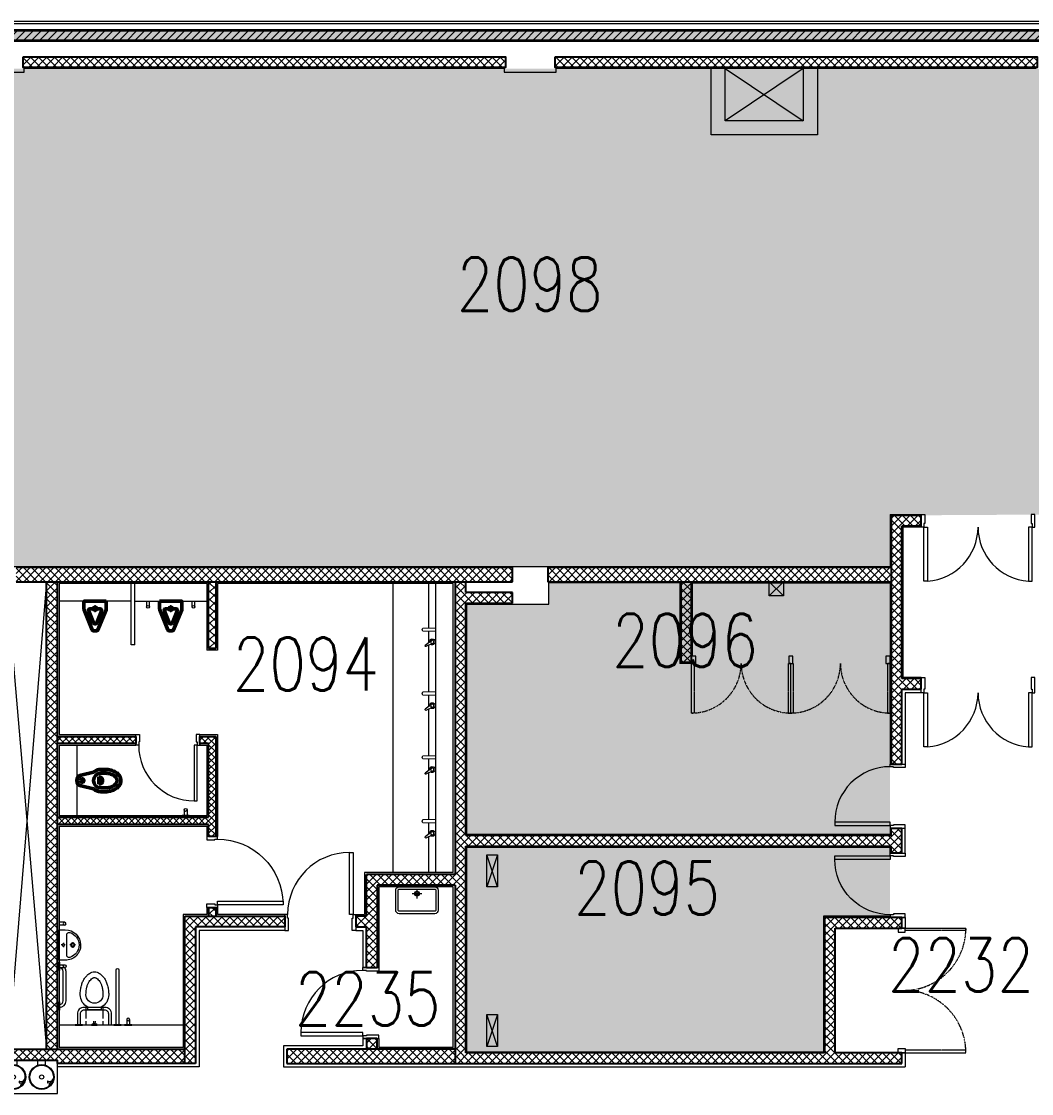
# Model space of a CAD drawing. Header units: inches. Extents: x 342932 to 557958, y 80625 to 242727.
# Drawn here: x 520707 to 534952, y 225012 to 240127 of the extents above; entities that cross this region are included whole.
import ezdxf
from ezdxf.enums import TextEntityAlignment as Align

# ---------------------------------------------------------------- set-up
doc = ezdxf.new("R2010")
doc.units = ezdxf.units.IN
doc.header["$MEASUREMENT"] = 0
doc.linetypes.add('First Floor$0$HIDDEN', pattern=[0.375, 0.25, -0.125])
for name, color, linetype, lineweight in [('0-Services', 8, 'Continuous', 20), ('First Floor$0$A-G250-G-Walls-Precast-Concrete', 251, 'Continuous', 35), ('First Floor$0$A-G250-M-Walls-Blockwork', 7, 'Continuous', 25), ('First Floor$0$A-G252-H-Internal-Walls', 251, 'Continuous', 9), ('First Floor$0$A-G262-H-Precast-Panel', 251, 'Continuous', 5), ('First Floor$0$A-G312-M-Wall-Cladding-Panel', 7, 'Continuous', 9), ('First Floor$0$A-G312-M-Wall-Finish-Plaster', 7, 'Continuous', 15), ('First Floor$0$A-G322-M-Door', 251, 'Continuous', 15), ('First Floor$0$A-G4-M-Furniture-Built-In', 251, 'Continuous', 9), ('First Floor$0$A-G44-G-Fittings-Sanitary', 251, 'Continuous', 15), ('First Floor$0$A-G52-M-Cutout', 251, 'Continuous', 9), ('First Floor$0$A-Z036-G-Void-Symbology', 251, 'Continuous', 9), ('First Floor$0$Z-Z001-S-Room-Name-Identification-250', 7, 'Continuous', 15)]:
    doc.layers.add(name, color=color, linetype=linetype, lineweight=lineweight)
doc.styles.add('First Floor$0$Tag-RomanS', font='romans.shx', dxfattribs={"width": 0.8})
pattern_1 = [(45, (361382.11, 239676.52), (-56.1266, 56.1266), []), (135, (361382.11, 239676.52), (-56.1266, -56.1266), [])]
pattern_2 = [(50, (361382.11, 239676.52), (182.18467, -15.93909), [19.05, -209.55]), (355, (361382.11, 239676.52), (-35.24283, 191.05664), [15.24, -167.64]), (100.451, (361397.3, 239675.2), (146.9425, 175.11669), [16.19, -178.09]), (46.1842, (361382.11, 239727.32), (271.07904, -42.04233), [28.575, -314.325]), (96.6356, (361404.7, 239723.82), (237.40423, 247.42556), [24.285, -267.135]), (351.184, (361382.1, 239727.32), (237.4046, 247.4251), [22.86, -251.46]), (21, (361407.51, 239714.62), (151.61488, -102.26552), [19.05, -209.55]), (326, (361407.51, 239714.62), (61.80203, 184.18797), [15.24, -167.64]), (71.4514, (361420.15, 239706.1), (213.41649, 81.92286), [16.19, -178.09]), (37.5, (361382.114, 239676.52), (3.088603, 84.55504), [0, -165.608, 0, -170.18, 0, -168.275]), (7.5, (361382.11, 239676.52), (66.819663, 100.180575), [0, -97.028, 0, -161.798, 0, -64.135]), (327.5, (361325.47, 239676.52), (135.590595, -5.728744), [0, -63.5, 0, -198.12, 0, -262.89]), (317.5, (361300.07, 239676.52), (148.12918, 25.42649), [0, -82.55, 0, -131.572, 0, -186.69])]
pattern_3 = [(45, (361382.11, 239676.52), (-56.1266, 56.1266), [])]
pattern_4 = [(135, (361382.11, 239676.52), (-56.1266, -56.1266), []), (225, (361382.11, 239676.52), (56.1266, -56.1266), [])]

# ---------------------------------------------------------------- blocks, each defined once
blk = doc.blocks.new('First Floor$0$Grab Bar-Top')
for p, q in [((-20, 79), (-20, 5)), ((20, 79), (20, 5))]:
    blk.add_line(p, q)
blk.add_lwpolyline([(-50, 5), (50, 5), (50, 0), (-50, 0)], close=True)
blk.add_circle((0, 79, 0), 20.1)
blk = doc.blocks.new('First Floor$0$Hand Rail-Top')
blk.add_lwpolyline([(20, 5), (20, 780, 1), (-20, 780), (-20, 5)], format="xyb")
blk.add_lwpolyline([(50, 0), (-50, 0), (-50, 5), (50, 5)], close=True)
blk = doc.blocks.new('First Floor$0$WC1-Top')
for p, q in [((-120, 268), (-120, 94)), ((120, 268), (120, 94)), ((-120, 54), (-120, 0)), ((-11, 54), (-7, 13)), ((7, 13), (11, 54)), ((120, 54), (120, 0))]:
    blk.add_line(p, q)
at = {"elevation": 0}
for points in [[(-94, 251), (-94, 215), (94, 215), (94, 251, 0.136498), (172, 325, 0.136498), (201, 429, 0.031676), (197, 494, 0.031676), (184, 557, 0.038178), (167, 608, 0.038178), (142, 656, 0.053416), (110, 696, 0.053415), (71, 729, 0.073292), (37, 745, 0.0875), (0, 750, 0.07329), (-37, 745, 0.073292), (-71, 729, 0.053415), (-110, 696, 0.026689), (-127, 677, 0.026689), (-142, 656, 0.038178), (-167, 608, 0.038178), (-184, 557, 0.031676), (-197, 494, 0.031676), (-201, 429, 0.136498), (-172, 325, 0.136498), (-94, 251, 0.999995)], [(0, 308, 0.414214), (120, 429, 0.063415), (107, 537, 0.038178), (93, 576, 0.038178), (74, 613, 0.053415), (53, 640, 0.053415), (27, 662, 0.073291), (14, 668, 0.07329), (0, 670, 0.073292), (-14, 668, 0.07329), (-27, 662, 0.053417), (-53, 640, 0.053413), (-74, 613, 0.03818), (-93, 576, 0.038176), (-107, 537, 0.031678), (-117, 483, 0.031674), (-120, 429, 0.414216), (0, 308, -0.000002)]]:
    blk.add_lwpolyline(points, format="xyb", dxfattribs=at)
for points in [[(-241, 5), (-241, 156, -0.198912), (-214, 223, -0.198912), (-147, 250), (147, 250, -0.198912), (214, 223, -0.198912), (241, 156), (241, 5)], [(-201, 5), (-201, 156, -0.198912), (-185, 194, -0.198912), (-147, 210), (147, 210, -0.198912), (185, 194, -0.198912), (201, 156), (201, 5)]]:
    blk.add_lwpolyline(points, format="xyb")
for points in [[(-171, 5), (-271, 5), (-271, 0), (-171, 0)], [(-33, 13), (33, 13), (40, 0), (-40, 0)], [(171, 5), (271, 5), (271, 0), (171, 0)]]:
    blk.add_lwpolyline(points, close=True)
blk = doc.blocks.new('First Floor$0$Faucet-Top')
blk.add_lwpolyline([(-181, 23), (0, 27), (0, -27), (-181, -23, -0.29963), (-181, 23)], format="xyb")
blk = doc.blocks.new('First Floor$0$Janitor Sink1-Top')
for points in [[(-250, 379), (250, 379, -0.414214), (300, 329), (300, 50, -0.414214), (250, 0), (-250, 0, -0.414214), (-300, 50), (-300, 329, -0.414214)], [(-250, 344), (250, 344, -0.414214), (266, 329), (266, 50, -0.414214), (250, 34), (-250, 34, -0.414214), (-266, 50), (-266, 329, -0.414214)]]:
    blk.add_lwpolyline(points, format="xyb", close=True)
for points in [[(0, 28), (0, 164)], [(70, 96), (-70, 96)]]:
    blk.add_lwpolyline(points)
at = {"ltscale": 0.02}
for radius in [34.6, 25.4]:
    blk.add_circle((0, 96), radius, dxfattribs=at)
blk = doc.blocks.new('First Floor$0$WB-Top')
for p, q in [((-10, 193), (-40, 193)), ((0, 233), (0, 203)), ((0, 184), (0, 153)), ((40, 193), (10, 193)), ((-6, 61), (-29, 61)), ((0, 89), (0, 66)), ((0, 54), (0, 32)), ((28, 61), (6, 61))]:
    blk.add_line(p, q)
at = {"ltscale": 0.02}
for points in [[(-214, 0), (214, 0), (214, 89, 0.411647), (0, 305, 0.42194), (-214, 89), (-214, 0)], [(-142, 108), (142, 108, 0.239095), (170, 122, 0.159338), (177, 143, 0.07683), (176, 154, 0.326978), (0, 283, 0.326978), (-176, 154, 0.07683), (-177, 143, 0.159338), (-170, 122, 0.239095), (-142, 108)]]:
    blk.add_lwpolyline(points, format="xyb", dxfattribs=at)
for centre, radius in [((0, 193), 28.7), ((0, 193), 20), ((0, 61), 17.2)]:
    blk.add_circle(centre, radius)
blk = doc.blocks.new('First Floor$0$Towel Rail-Grab Bar-Top')
for p, q in [((-581, 6), (-581, 80, 0)), ((-541, 6), (-541, 80, 0)), ((-72, 100, 0), (-488, 100, 0)), ((-72, 60, 0), (-488, 60, 0))]:
    blk.add_line(p, q)
for points in [[(-619, 6), (-501, 6), (-501, 0), (-619, 0)], [(-59, 6), (59, 6), (59, 0), (-59, 0)]]:
    blk.add_lwpolyline(points, close=True)
blk.add_circle((-561, 80, 0), 20.1)
for centre, radius, start, end in [((-482, 1), 99.5, 93.3823, 126.5175), ((-481, 1), 59.6, 95.932, 174.5979), ((-78, 1), 99.5, 3.1797, 86.6177), ((-79, 1), 59.6, 5.4021, 84.068)]:
    blk.add_arc(centre, radius, start, end)
blk = doc.blocks.new('First Floor$0$d100-225')
at = {"layer": 'First Floor$0$A-G322-M-Door', "elevation": 0}
for points in [[(-88, 1099), (-38, 1099), (-38, 225), (-88, 225)], [(-950, 175), (-962, 175), (-962, 225), (-1000, 225), (-1000, 0), (-950, 0)], [(-50, 175), (-38, 175), (-38, 225), (0, 225), (0, 0), (-50, 0)]]:
    blk.add_lwpolyline(points, close=True, dxfattribs=at)
at = {"layer": 'First Floor$0$A-G322-M-Door'}
blk.add_arc((-88, 225), 874, 90, 180, dxfattribs=at)
blk = doc.blocks.new('First Floor$0$d1000-225')
at = {"layer": 'First Floor$0$A-G322-M-Door', "elevation": 0}
for points in [[(88, 1099), (38, 1099), (38, 225), (88, 225)], [(50, 175), (38, 175), (38, 225), (0, 225), (0, 0), (50, 0)], [(950, 175), (962, 175), (962, 225), (1000, 225), (1000, 0), (950, 0)]]:
    blk.add_lwpolyline(points, close=True, dxfattribs=at)
at = {"layer": 'First Floor$0$A-G322-M-Door'}
blk.add_arc((88, 225, 0), 874, 0, 90, dxfattribs=at)
blk = doc.blocks.new('First Floor$0$Plant Room Door 1600-215')
at = {"layer": 'First Floor$0$A-G322-M-Door'}
for points in [[(-1562, 977), (-1612, 977), (-1612, 215), (-1562, 215), (-1562, 977)], [(-138, 977), (-88, 977), (-88, 215), (-138, 215), (-138, 977)], [(-100, 165), (-88, 165), (-88, 215), (-50, 215), (-50, 0), (-100, 0)]]:
    blk.add_lwpolyline(points, close=True, dxfattribs=at)
at = {"layer": 'First Floor$0$A-G322-M-Door', "elevation": 0}
blk.add_lwpolyline([(-1600, 165), (-1612, 165), (-1612, 215), (-1650, 215), (-1650, 0), (-1600, 0)], close=True, dxfattribs=at)
at = {"layer": 'First Floor$0$A-G322-M-Door'}
for centre, start, end in [((-1615, 214), 0.0901, 86.0243), ((-85, 214), 93.9757, 179.9099)]:
    blk.add_arc(centre, 765, start, end, dxfattribs=at)
blk = doc.blocks.new('First Floor$0$Plant Room Door 1600-180')
at = {"layer": 'First Floor$0$A-G322-M-Door'}
for points in [[(-1562, 180), (-1562, 942), (-1612, 942), (-1612, 180)], [(-138, 180), (-138, 942), (-88, 942), (-88, 180)], [(-1600, 130), (-1612, 130), (-1612, 180), (-1650, 180), (-1650, 0), (-1600, 0)], [(-100, 130), (-88, 130), (-88, 180), (-50, 180), (-50, 0), (-100, 0)]]:
    blk.add_lwpolyline(points, close=True, dxfattribs=at)
for centre, start, end in [((-1615, 179), 0.0901, 86.0243), ((-85, 179), 93.9757, 179.9099)]:
    blk.add_arc(centre, 765, start, end, dxfattribs=at)
blk = doc.blocks.new('First Floor$0$D1B')
at = {"layer": 'First Floor$0$A-G322-M-Door', "elevation": 0}
for points in [[(-165, 856), (-165, 868), (-215, 868), (-215, 906), (0, 906), (0, 856)], [(-995, 88), (-995, 38), (-215, 38), (-215, 88)], [(-165, 50), (-165, 38), (-215, 38), (-215, 0), (0, 0), (0, 50)]]:
    blk.add_lwpolyline(points, close=True, dxfattribs=at)
at = {"layer": 'First Floor$0$A-G322-M-Door'}
blk.add_arc((-215, 88, 0), 780, 89.9997, 180, dxfattribs=at)
blk = doc.blocks.new('First Floor$0$Wall Mounted WC-Top')
at = {"lineweight": 50}
for p, q in [((-52, 313), (52, 313)), ((-117, 235), (-76, 61)), ((117, 235), (76, 61))]:
    blk.add_line(p, q, dxfattribs=at)
blk.add_lwpolyline([(117, 235, 0.184483), (157, 340), (157, 402, 0.063415), (147, 482, 0.076468), (118, 548, 0.107136), (66, 602, 0.147373), (0, 622, 0.147373), (-66, 602, 0.107136), (-118, 548, 0.076468), (-147, 482, 0.063415), (-157, 402), (-157, 340, 0.184483), (-117, 235)], format="xyb", dxfattribs=at)
blk.add_lwpolyline([(104, 340), (104, 402, 0.063415), (96, 469, 0.076468), (74, 520, 0.107136), (37, 558, 0.147373), (0, 569, 0.147373), (-37, 558, 0.107136), (-74, 520, 0.076468), (-96, 469, 0.063415), (-104, 402), (-104, 340, 1)], format="xyb", close=True, dxfattribs=at)
blk.add_circle((0, 78), 26.1, dxfattribs=at)
for centre, radius, start, end in [((0, 313), 52.2, 360, 180), ((0, 78), 78.4, 193.0653, 346.9347)]:
    blk.add_arc(centre, radius, start, end, dxfattribs=at)
blk = doc.blocks.new('First Floor$0$wc07')
at = {"layer": 'First Floor$0$A-G322-M-Door', "elevation": 0}
for points in [[(157200, -7600), (157200, -7588), (157250, -7588), (157250, -7550), (157100, -7550), (157100, -7600)], [(157250, -7588), (157250, -7628), (158034, -7628), (158034, -7588)], [(157200, -8400), (157200, -8412), (157250, -8412), (157250, -8450), (157100, -8450), (157100, -8400)]]:
    blk.add_lwpolyline(points, close=True, dxfattribs=at)
at = {"layer": 'First Floor$0$A-G322-M-Door'}
blk.add_arc((157250, -7628, 0), 784, 270, 0, dxfattribs=at)
blk = doc.blocks.new('First Floor$0$soap dispenser')
at = {"layer": 'First Floor$0$A-G44-G-Fittings-Sanitary'}
for p, q in [((-28, -14), (-132, 66)), ((0, 31), (-119, 88))]:
    blk.add_line(p, q, dxfattribs=at)
blk.add_circle((0, 0), 31.3, dxfattribs=at)
for centre, radius, start, end in [((-116, 71), 17.1, 99.4484, 197.6935), ((0, 0), 54.6, 173.7499, 123.392)]:
    blk.add_arc(centre, radius, start, end, dxfattribs=at)
blk = doc.blocks.new('First Floor$0$d1000-150')
at = {"layer": 'First Floor$0$A-G322-M-Door'}
for points in [[(-950, -112), (-962, -112), (-962, -150), (-1000, -150), (-1000, 0), (-950, 0), (-950, -112)], [(-50, -112), (-38, -112), (-38, -150), (0, -150), (0, 0), (-50, 0), (-50, -112)]]:
    blk.add_lwpolyline(points, dxfattribs=at)
blk.add_lwpolyline([(-88, -1074), (-38, -1074), (-38, -150), (-88, -150)], close=True, dxfattribs=at)
blk.add_arc((-38, -150), 924, 180.0034, 269.2476, dxfattribs=at)
blk = doc.blocks.new('First Floor$0$Urinal-Top')
at = {"lineweight": 50}
for points in [[(157, 0), (-157, 0), (-157, 111, -0.116434), (-154, 122), (-40, 403, -0.284079), (-16, 418), (16, 418, -0.284079), (40, 403), (154, 122, -0.116434), (157, 111), (157, 0)], [(26, 104), (66, 104, 0.532555), (90, 140), (24, 303, 0.672592), (-24, 303), (-90, 140, 0.532555), (-66, 104), (-26, 104)]]:
    blk.add_lwpolyline(points, format="xyb", dxfattribs=at)
blk.add_circle((0, 104), 26.1, dxfattribs=at)
blk = doc.blocks.new('First Floor$0$cb12')
at = {"ltscale": 0.25, "elevation": 0}
for points in [[(168775, -8600), (168835, -8600), (168835, -8500), (168775, -8500)], [(170145, -8600), (170205, -8600), (170205, -8500), (170145, -8500)], [(171515, -8600), (171575, -8600), (171575, -8500), (171515, -8500)]]:
    blk.add_lwpolyline(points, close=True, dxfattribs=at)
at = {"linetype": 'First Floor$0$HIDDEN', "ltscale": 0.25, "elevation": 0}
for points in [[(168775, -8600), (168810, -8600), (168810, -9300), (168775, -9300)], [(170175, -8600), (170140, -8600), (170140, -9300), (170175, -9300)], [(170175, -8600), (170210, -8600), (170210, -9300), (170175, -9300)], [(171575, -8600), (171540, -8600), (171540, -9300), (171575, -9300)]]:
    blk.add_lwpolyline(points, close=True, dxfattribs=at)
at = {"linetype": 'First Floor$0$HIDDEN', "ltscale": 0.25}
for centre, start, end in [((168775, -8600, 0), 270, 360), ((170175, -8600, 0), 180, 270), ((170175, -8600, 0), 270, 360), ((171575, -8600, 0), 180, 270)]:
    blk.add_arc(centre, 700, start, end, dxfattribs=at)
blk = doc.blocks.new('First Floor$0$cb09')
at = {"linetype": 'First Floor$0$HIDDEN', "ltscale": 0.25}
for points in [[(-25, 0), (-25, 855), (10, 855), (10, 0)], [(1734, 0), (1734, 855), (1699, 855), (1699, 0)]]:
    blk.add_lwpolyline(points, close=True, dxfattribs=at)
at = {"ltscale": 0.25}
for points in [[(-25, 0), (-25, -100), (35, -100), (35, 0)], [(1734, 0), (1734, -100), (1674, -100), (1674, 0)]]:
    blk.add_lwpolyline(points, close=True, dxfattribs=at)
at = {"linetype": 'First Floor$0$HIDDEN', "ltscale": 0.25}
for centre, start, end in [((-21, -22), 1.4155, 90.2365), ((1730, -22), 89.7635, 178.5845)]:
    blk.add_arc(centre, 876, start, end, dxfattribs=at)
blk = doc.blocks.new('First Floor$0$drinking-fountain')
at = {"layer": 'First Floor$0$A-G44-G-Fittings-Sanitary'}
for p, q in [((170, -66), (170, 0)), ((280, -66), (280, 0)), ((570, -66), (570, 0)), ((680, -66), (680, 0)), ((309, -294), (309, -311)), ((315, -289), (351, -295)), ((355, -300), (355, -304)), ((709, -294), (709, -311)), ((715, -289), (751, -295)), ((755, -300), (755, -304)), ((315, -316), (351, -309)), ((715, -316), (751, -309))]:
    blk.add_line(p, q, dxfattribs=at)
blk.add_lwpolyline([(850, 0), (0, 0), (0, -465), (850, -465)], close=True, dxfattribs=at)
for centre, radius in [((225, -232), 175), ((225, -232), 165), ((625, -232), 175), ((625, -232), 165), ((225, -232), 30), ((625, -232), 30)]:
    blk.add_circle(centre, radius, dxfattribs=at)
for centre, radius, start, end in [((314, -294), 5, 80.0221, 180), ((338, -245), 51.6, 284.4624, 348.8009), ((350, -300), 5, 0, 80.0221), ((714, -294), 5, 80.0221, 180), ((738, -245), 51.6, 284.4624, 348.8009), ((750, -300), 5, 0, 80.0221), ((314, -311), 5, 180, 279.9779), ((240, -313), 99.3, 329.4947, 0.8556), ((350, -304), 5, 279.9779, 0), ((714, -311), 5, 180, 279.9779), ((640, -313), 99.3, 329.4947, 0.8556), ((750, -304), 5, 279.9779, 0)]:
    blk.add_arc(centre, radius, start, end, dxfattribs=at)
blk = doc.blocks.new('First Floor$0$tag-roomname')
at = {"lineweight": 18, "ltscale": 0.01, "style": 'First Floor$0$Tag-RomanS', "width": 0.8}
blk.add_attdef('ROOM_NO_2', text='', height=3, dxfattribs=at).set_placement((0, 1.612), align=Align.MIDDLE_CENTER)
at = {"linetype": 'ByBlock', "lineweight": 15, "ltscale": 0.01, "style": 'First Floor$0$Tag-RomanS', "width": 0.8, "flags": 1}
for tag, p in [('ROOM_NAME_1', (0, -2.288)), ('ROOM_NAME_2', (0, -5.744))]:
    blk.add_attdef(tag, text='', height=2.5, dxfattribs=at).set_placement(p, align=Align.MIDDLE_CENTER)

msp = doc.modelspace()

# ---------------------------------------------------------------- hatches: boundary and pattern name
at = {"layer": '0-Services', "lineweight": 35}
h = msp.add_hatch(dxfattribs=at)
h.set_pattern_fill('ANGLE', color=256)
h.set_pattern_definition([(0, (354539.678, 239632.636), (0, 6.985), [5.08, -1.905]), (90, (354539.678, 239632.636), (-6.985, 4e-16), [5.08, -1.905])])
h.paths.add_polyline_path([(515277.1, 239461.5), (543067.1, 239461.5), (543067.1, 239411.5), (543617.1, 239411.5), (543617.1, 232441.5), (535437.1, 232441.5), (535437.1, 233176.5), (532972.1, 233161.5), (532957.1, 232441.5), (516957.1, 232441.5), (516957.1, 235601.5), (515277.1, 235601.5)])
h.paths.add_polyline_path([(526987.1, 231911.5), (528147.1, 231911.5), (528147.1, 232211.5), (532957.1, 232211.5), (532957.1, 228666.5), (526987.1, 228666.5)])
h.paths.add_polyline_path([(526987.1, 228486.5), (532957.1, 228486.5), (532957.1, 227510.5), (532017.1, 227510.5), (532017.1, 225601.5), (526987.1, 225601.5)])
at = {"layer": 'First Floor$0$A-G252-H-Internal-Walls'}
h = msp.add_hatch(dxfattribs=at)
h.set_pattern_fill('ANSI37', color=256, scale=25, style=0)
h.set_pattern_definition(pattern_1)
h.paths.add_polyline_path([(520732.1, 239626.5), (527532.1, 239626.5), (527532.1, 239476.5), (520732.1, 239476.5)])
h = msp.add_hatch(dxfattribs=at)
h.set_pattern_fill('ANSI37', color=256, scale=25, style=0)
h.set_pattern_definition(pattern_1)
h.paths.add_polyline_path([(528232.1, 239626.5), (535032.1, 239626.5), (535032.1, 239476.5), (528232.1, 239476.5)])
h = msp.add_hatch(dxfattribs=at)
h.set_pattern_fill('ANSI37', color=256, scale=25, style=0)
h.set_pattern_definition(pattern_1)
h.paths.add_polyline_path([(533122.1, 233011.5), (533397.1, 233011.5), (533397.1, 233161.5), (532972.1, 233161.5), (532972.1, 229657.5), (533122.1, 229657.5), (533122.1, 230626.5), (533122.1, 230626.5), (533122.1, 230711.5), (533397.1, 230711.5), (533397.1, 230861.5), (533122.1, 230861.5)])
h = msp.add_hatch(dxfattribs=at)
h.set_pattern_fill('ANSI37', color=256, scale=25, style=0)
h.set_pattern_definition(pattern_1)
h.paths.add_polyline_path([(527632.1, 232226.5), (527632.1, 232426.5), (520632.1, 232426.5), (520632.1, 232226.5)])
h = msp.add_hatch(dxfattribs=at)
h.set_pattern_fill('ANSI37', color=256, scale=25, style=0)
h.set_pattern_definition(pattern_1)
h.paths.add_polyline_path([(528132.1, 232426.5), (528132.1, 232226.5), (530007.1, 232226.5), (530157.1, 232226.5), (532972.1, 232226.5), (532972.1, 232426.5)])
h = msp.add_hatch(dxfattribs=at)
h.set_pattern_fill('ANSI37', color=256, scale=25, style=0)
h.set_pattern_definition(pattern_1)
h.paths.add_polyline_path([(521062.1, 225636.5), (521212.1, 225636.5), (521212.1, 232226.5), (521062.1, 232226.5)])
h = msp.add_hatch(dxfattribs=at)
h.set_pattern_fill('ANSI37', color=256, scale=25, style=0)
h.set_pattern_definition([(45, (450682.11, 269751.52), (-56.1266, 56.1266), []), (135, (450682.11, 269751.52), (-56.1266, -56.1266), [])])
h.paths.add_polyline_path([(523347.1, 231286.2), (523447.1, 231286.2), (523447.1, 232226.5), (523347.1, 232226.5)])
h = msp.add_hatch(dxfattribs=at)
h.set_pattern_fill('ANSI37', color=256, scale=25, angle=90, style=0)
h.set_pattern_definition(pattern_4)
h.paths.add_polyline_path([(533122.1, 228751.5), (532972.1, 228751.5), (532972.1, 228651.5), (526972.1, 228651.5), (526972.1, 231926.5), (527632.1, 231926.5), (527632.1, 232076.5), (526972.1, 232076.5), (526972.1, 232226.5), (526822.1, 232226.5), (526822.1, 228101.5), (525572.1, 228101.5), (525572.1, 227511.5), (525422.1, 227511.5), (525422.1, 227361.5), (525572.1, 227361.5), (525572.1, 226786.5), (525722.1, 226786.5), (525722.1, 227951.5), (526822.1, 227951.5), (526822.1, 225436.5), (533122.1, 225436.5), (533122.1, 225586.5), (532182.1, 225586.5), (532182.1, 227345.5), (533122.1, 227345.5), (533122.1, 227495.5), (532032.1, 227495.5), (532032.1, 225586.5), (526972.1, 225586.5), (526972.1, 228501.5), (532972.1, 228501.5), (532972.1, 228401.5), (533122.1, 228401.5)])
h = msp.add_hatch(dxfattribs=at)
h.set_pattern_fill('ANSI37', color=256, scale=25, style=0)
h.set_pattern_definition(pattern_1)
h.paths.add_polyline_path([(530157.1, 232226.5), (530007.1, 232226.5), (530007.1, 231091.5), (530157.1, 231091.5)])
h = msp.add_hatch(dxfattribs=at)
h.set_pattern_fill('ANSI37', color=256, scale=20, style=0)
h.set_pattern_definition([(45, (450347.11, 269751.52), (-44.90128, 44.90128), []), (135, (450347.11, 269751.52), (-44.90128, -44.90128), [])])
h.paths.add_polyline_path([(522322.1, 230046.5), (521847.1, 230046.5), (521847.1, 229946.5), (522322.1, 229946.5)])
h.paths.add_polyline_path([(521847.1, 230046.5), (521212.1, 230046.5), (521212.1, 229946.5), (521847.1, 229946.5)])
h = msp.add_hatch(dxfattribs=at)
h.set_pattern_fill('ANSI37', color=256, scale=20, style=0)
h.set_pattern_definition([(45, (361382.114, 239676.52), (-44.90128, 44.90128), []), (135, (361382.114, 239676.52), (-44.90128, -44.90128), [])])
h.paths.add_polyline_path([(523347.1, 228906.5), (521212.1, 228906.5), (521212.1, 228806.5), (523347.1, 228806.5), (523347.1, 228636.5), (523447.1, 228636.5), (523447.1, 230046.5), (523222.1, 230046.5), (523222.1, 229946.5), (523347.1, 229946.5)])
h = msp.add_hatch(dxfattribs=at)
h.set_pattern_fill('ANSI37', color=256, scale=25, style=0)
h.set_pattern_definition(pattern_1)
h.paths.add_polyline_path([(523447.1, 227511.5), (523447.1, 227636.5), (523347.1, 227636.5), (523347.1, 227511.5)])
h = msp.add_hatch(dxfattribs=at)
h.set_pattern_fill('ANSI37', color=256, scale=25, style=0)
h.set_pattern_definition(pattern_1)
h.paths.add_polyline_path([(523162.1, 227361.5), (524422.1, 227361.5), (524422.1, 227511.5), (523012.1, 227511.5), (523012.1, 225436.5), (523162.1, 225436.5)])
h = msp.add_hatch(dxfattribs=at)
h.set_pattern_fill('ANSI37', color=256, scale=25, style=0)
h.set_pattern_definition(pattern_1)
h.paths.add_polyline_path([(525722.1, 225786.5), (525572.1, 225786.5), (525572.1, 225636.5), (525722.1, 225636.5)])
h = msp.add_hatch(dxfattribs=at)
h.set_pattern_fill('ANSI37', color=256, scale=25, style=0)
h.set_pattern_definition(pattern_1)
h.paths.add_polyline_path([(523012.1, 225436.5), (523012.1, 225636.5), (516532.1, 225636.5), (516532.1, 225436.5), (520367.1, 225436.5), (520367.1, 225436.5), (520367.1, 225476.5), (521217.1, 225476.5), (521217.1, 225436.5)])
h = msp.add_hatch(dxfattribs=at)
h.set_pattern_fill('ANSI37', color=256, scale=25, angle=90, style=0)
h.set_pattern_definition(pattern_4)
h.paths.add_polyline_path([(526822.1, 225436.5), (526822.1, 225636.5), (524452.1, 225636.5), (524452.1, 225436.5)])
at = {"layer": 'First Floor$0$A-G262-H-Precast-Panel'}
h = msp.add_hatch(dxfattribs=at)
h.set_pattern_fill('AR-CONC', color=256, style=0)
h.set_pattern_definition(pattern_2)
h.paths.add_polyline_path([(524442.2, 240001.5), (515057.1, 240001.5), (515057.1, 239676.5), (515207.1, 239676.5), (515207.1, 239851.5), (524442.2, 239851.5)])
h = msp.add_hatch(dxfattribs=at)
h.set_pattern_fill('ANSI31', color=256, scale=25, style=0)
h.set_pattern_definition(pattern_3)
h.paths.add_polyline_path([(524442.2, 240001.5), (515057.1, 240001.5), (515057.1, 239676.5), (515207.1, 239676.5), (515207.1, 239851.5), (524442.2, 239851.5)])
h = msp.add_hatch(dxfattribs=at)
h.set_pattern_fill('AR-CONC', color=256, style=0)
h.set_pattern_definition(pattern_2)
h.paths.add_polyline_path([(536457.1, 240001.5), (524442.2, 240001.5), (524442.2, 239851.5), (536307.1, 239851.5), (536307.1, 239676.5), (536457.1, 239676.5)])
h = msp.add_hatch(dxfattribs=at)
h.set_pattern_fill('ANSI31', color=256, scale=25, style=0)
h.set_pattern_definition(pattern_3)
h.paths.add_polyline_path([(536457.1, 240001.5), (524442.2, 240001.5), (524442.2, 239851.5), (536307.1, 239851.5), (536307.1, 239676.5), (536457.1, 239676.5)])

# ---------------------------------------------------------------- linework, layer by layer
at = {"layer": 'First Floor$0$A-G250-G-Walls-Precast-Concrete'}
msp.add_lwpolyline([(536457.1, 239676.5), (536307.1, 239676.5), (536307.1, 239851.5), (515207.1, 239851.5), (515207.1, 239676.5), (515057.1, 239676.5), (515057.1, 240001.5), (536457.1, 240001.5), (536457.1, 239676.5)], dxfattribs=at)
at = {"layer": 'First Floor$0$A-G250-M-Walls-Blockwork'}
for p, q in [((533397.1, 233161.5, 0), (532972.1, 233161.5, 0)), ((532972.1, 233161.5, 0), (532972.1, 229657.5, 0)), ((533397.1, 233011.5, 0), (533397.1, 233161.5, 0)), ((533397.1, 233011.5, 0), (533122.1, 233011.5, 0)), ((527632.1, 232426.5, 0), (520632.1, 232426.5, 0)), ((527632.1, 232226.5, 0), (527632.1, 232426.5, 0)), ((532972.1, 232426.5, 0), (528132.1, 232426.5, 0)), ((528132.1, 232426.5, 0), (528132.1, 232226.5, 0)), ((520632.1, 232226.5, 0), (527632.1, 232226.5, 0)), ((521062.1, 225636.5, 0), (521062.1, 232226.5, 0)), ((521212.1, 232226.5, 0), (521212.1, 225636.5, 0)), ((523347.1, 231286.2, 0), (523347.1, 232226.5, 0)), ((523447.1, 232226.5, 0), (523447.1, 231286.2, 0)), ((526822.1, 232226.5, 0), (526822.1, 228101.5, 0)), ((526972.1, 232076.5, 0), (526972.1, 232226.5, 0)), ((528132.1, 232226.5, 0), (530007.1, 232226.5, 0)), ((530007.1, 232226.5, 0), (530157.1, 232226.5, 0)), ((530007.1, 232226.5, 0), (530007.1, 231091.5, 0)), ((530157.1, 231091.5, 0), (530157.1, 232226.5, 0)), ((530157.1, 232226.5, 0), (532972.1, 232226.5, 0)), ((527632.1, 232076.5, 0), (526972.1, 232076.5, 0)), ((527632.1, 231926.5), (527632.1, 232076.5, 0)), ((527632.1, 231926.5, 0), (527632.1, 232076.5, 0)), ((526972.1, 228651.5, 0), (526972.1, 231926.5, 0)), ((526972.1, 231926.5, 0), (527632.1, 231926.5, 0)), ((523447.1, 231286.2, 0), (523347.1, 231286.2, 0)), ((530007.1, 231091.5, 0), (530157.1, 231091.5, 0)), ((533397.1, 230861.5, 0), (533122.1, 230861.5, 0)), ((533397.1, 230711.5, 0), (533397.1, 230861.5, 0)), ((533122.1, 229657.5, 0), (533122.1, 230711.5, 0)), ((533122.1, 230711.5, 0), (533397.1, 230711.5, 0)), ((521212.1, 230046.5, 0), (522322.1, 230046.5, 0)), ((522322.1, 229946.5, 0), (521212.1, 229946.5, 0)), ((522322.1, 230046.5, 0), (522322.1, 229946.5, 0)), ((523222.1, 230046.5, 0), (523447.1, 230046.5, 0)), ((523222.1, 229946.5, 0), (523222.1, 230046.5, 0)), ((523347.1, 229946.5, 0), (523222.1, 229946.5, 0)), ((523347.1, 228906.5, 0), (523347.1, 229946.5, 0)), ((523447.1, 230046.5, 0), (523447.1, 228636.5, 0)), ((532972.1, 229657.5, 0), (533122.1, 229657.5, 0)), ((521212.1, 228906.5, 0), (523347.1, 228906.5, 0)), ((523347.1, 228806.5, 0), (521212.1, 228806.5, 0)), ((523347.1, 228636.5, 0), (523347.1, 228806.5, 0)), ((532972.1, 228751.5, 0), (533122.1, 228751.5, 0)), ((532972.1, 228651.5, 0), (532972.1, 228751.5, 0)), ((533122.1, 228401.5, 0), (533122.1, 228751.5, 0)), ((523447.1, 228636.5, 0), (523347.1, 228636.5, 0)), ((532972.1, 228651.5, 0), (526972.1, 228651.5, 0)), ((526972.1, 225586.5, 0), (526972.1, 228501.5, 0)), ((526972.1, 228501.5, 0), (532972.1, 228501.5, 0)), ((532972.1, 228401.5, 0), (532972.1, 228501.5, 0)), ((533122.1, 228401.5, 0), (532972.1, 228401.5, 0)), ((526822.1, 228101.5, 0), (525572.1, 228101.5, 0)), ((525572.1, 227511.5, 0), (525572.1, 228101.5, 0)), ((526822.1, 227951.5, 0), (525722.1, 227951.5, 0)), ((525722.1, 227951.5, 0), (525722.1, 226786.5, 0)), ((526822.1, 227951.5, 0), (526822.1, 225436.5, 0)), ((523347.1, 227636.5), (523347.1, 227511.5, 0)), ((523347.1, 227636.5), (523447.1, 227636.5)), ((523447.1, 227636.5), (523447.1, 227511.5, 0)), ((523012.1, 225436.5, 0), (523012.1, 227511.5, 0)), ((523012.1, 227511.5, 0), (524422.1, 227511.5, 0)), ((524422.1, 227511.5, 0), (524422.1, 227361.5, 0)), ((525572.1, 227511.5, 0), (525422.1, 227511.5, 0)), ((525422.1, 227511.5, 0), (525422.1, 227361.5, 0)), ((533122.1, 227495.5, 0), (532032.1, 227495.5, 0)), ((532032.1, 227495.5, 0), (532032.1, 225586.5, 0)), ((533122.1, 227345.5, 0), (533122.1, 227495.5, 0)), ((524422.1, 227361.5, 0), (523162.1, 227361.5, 0)), ((523162.1, 227361.5, 0), (523162.1, 225436.5, 0)), ((525422.1, 227361.5, 0), (525572.1, 227361.5, 0)), ((525572.1, 226786.5, 0), (525572.1, 227361.5, 0)), ((532182.1, 225586.5, 0), (532182.1, 227345.5, 0)), ((532182.1, 227345.5, 0), (533122.1, 227345.5, 0)), ((525574, 226786.5, 0), (525722.1, 226786.5, 0)), ((525722.1, 225786.5, 0), (525572.1, 225786.5, 0)), ((525572.1, 225786.5, 0), (525572.1, 225636.5, 0)), ((525722.1, 225636.5, 0), (525722.1, 225786.5, 0)), ((516532.1, 225636.5, 0), (523012.1, 225636.5, 0)), ((526822.1, 225636.5, 0), (524452.1, 225636.5, 0)), ((524452.1, 225636.5, 0), (524452.1, 225436.5, 0)), ((532032.1, 225586.5, 0), (526972.1, 225586.5, 0)), ((533122.1, 225586.5, 0), (532182.1, 225586.5, 0)), ((533122.1, 225436.5, 0), (533122.1, 225586.5, 0)), ((523162.1, 225436.5, 0), (521217.1, 225436.5, 0)), ((524452.1, 225436.5, 0), (533122.1, 225436.5, 0))]:
    msp.add_line(p, q, dxfattribs=at)
for points in [[(520732.1, 239626.5), (527532.1, 239626.5), (527532.1, 239476.5), (520732.1, 239476.5)], [(528232.1, 239626.5), (535032.1, 239626.5), (535032.1, 239476.5), (528232.1, 239476.5)]]:
    msp.add_lwpolyline(points, close=True, dxfattribs=at)
at = {"layer": 'First Floor$0$A-G250-M-Walls-Blockwork', "elevation": 0}
for points in [[(533122.1, 230861.5), (533122.1, 233011.5)], [(521217.1, 225436.5), (521217.1, 225476.5), (520367.1, 225476.5), (520367.1, 225436.5)]]:
    msp.add_lwpolyline(points, dxfattribs=at)
at = {"layer": 'First Floor$0$A-G252-H-Internal-Walls'}
msp.add_line((527632.1, 232226.5), (527632.1, 232426.5, 0), dxfattribs=at)
at = {"layer": 'First Floor$0$A-G312-M-Wall-Cladding-Panel'}
msp.add_lwpolyline([(536582.1, 239851.5), (536582.1, 240126.5), (514932.1, 240126.5), (514932.1, 239776.5), (514962.1, 239776.5), (514962.1, 240096.5), (536552.1, 240096.5), (536552.1, 239851.5)], close=True, dxfattribs=at)
at = {"layer": 'First Floor$0$A-G312-M-Wall-Finish-Plaster'}
for p, q in [((532957.1, 233176.5, 0), (532957.1, 232441.5, 0)), ((532957.1, 233176.5, 0), (533397.1, 233176.5, 0)), ((533397.1, 233161.5), (533397.1, 233176.5)), ((533397.1, 232996.5, 0), (533137.1, 232996.5, 0)), ((533137.1, 232996.5, 0), (533137.1, 230876.5, 0)), ((533397.1, 232996.5), (533397.1, 233011.5)), ((516957.1, 232441.5), (532957.1, 232441.5, 0)), ((521237.1, 232201.5, 0), (521237.1, 230071.5, 0)), ((523322.1, 232201.5, 0), (521237.1, 232201.5, 0)), ((523322.1, 232201.5, 0), (523137.1, 232201.5, 0)), ((523322.1, 232201.5, 0), (523322.1, 231261.2, 0)), ((526797.1, 232201.5, 0), (523472.1, 232201.5, 0)), ((523472.1, 232201.5, 0), (523472.1, 231261.2, 0)), ((526797.1, 228126.5, 0), (526797.1, 232201.5, 0)), ((529992.1, 232211.5, 0), (528147.1, 232211.5, 0)), ((528147.1, 231911.5), (528147.1, 232211.5)), ((529992.1, 232211.5, 0), (529992.1, 231076.5, 0)), ((530172.1, 232211.5, 0), (532957.1, 232211.5, 0)), ((530172.1, 231176.5, 0), (530172.1, 232211.5, 0)), ((530182.1, 232226.5, 0), (531572.1, 232226.5, 0)), ((532957.1, 232211.5, 0), (532957.1, 231078.2)), ((526987.1, 228666.5, 0), (526987.1, 231911.5, 0)), ((526987.1, 231911.5, 0), (528147.1, 231911.5)), ((523472.1, 231261.2, 0), (523322.1, 231261.2, 0)), ((530157.1, 231076.5, 0), (529992.1, 231076.5, 0)), ((530157.1, 231091.5, 0), (530157.1, 231076.5, 0)), ((532957.1, 231076.5, 0), (532957.1, 229657.5, 0)), ((533397.1, 230876.5), (533137.1, 230876.5, 0)), ((533397.1, 230861.5), (533397.1, 230876.5)), ((533172.1, 230661.5, 0), (533172.1, 229657.5, 0)), ((533397.1, 230661.5), (533172.1, 230661.5, 0)), ((533397.1, 230661.5), (533397.1, 230711.5)), ((521237.1, 230071.5, 0), (522322.1, 230071.5, 0)), ((522322.1, 230046.5, 0), (522322.1, 230071.5, 0)), ((523222.1, 230071.5, 0), (523472.1, 230071.5, 0)), ((523222.1, 230046.5, 0), (523222.1, 230071.5, 0)), ((523472.1, 230071.5), (523472.1, 228636.5)), ((521237.1, 229921.5, 0), (521237.1, 228931.5, 0)), ((521237.1, 229921.5, 0), (522322.1, 229921.5, 0)), ((522322.1, 229946.5, 0), (522322.1, 229921.5, 0)), ((523222.1, 229946.5, 0), (523222.1, 229921.5, 0)), ((523222.1, 229921.5, 0), (523322.1, 229921.5, 0)), ((523322.1, 229921.5, 0), (523322.1, 228931.5, 0)), ((532957.1, 229657.5, 0), (532972.1, 229657.5, 0)), ((533122.1, 229657.5, 0), (533172.1, 229657.5, 0)), ((521237.1, 228931.5, 0), (523322.1, 228931.5, 0)), ((521237.1, 228781.5, 0), (521237.1, 225661.5, 0)), ((521237.1, 228781.5, 0), (523322.1, 228781.5, 0)), ((523322.1, 228781.5, 0), (523322.1, 228636.5)), ((532957.1, 228751.5, 0), (532957.1, 228666.5)), ((532972.1, 228751.5, 0), (532957.1, 228751.5, 0)), ((533122.1, 228751.5, 0), (533172.1, 228751.5, 0)), ((533172.1, 228401.5, 0), (533172.1, 228751.5, 0)), ((523347.1, 228636.5, 0), (523322.1, 228636.5)), ((523447.1, 228636.5, 0), (523472.1, 228636.5, 0)), ((526987.1, 228666.5, 0), (532957.1, 228666.5, 0)), ((526987.1, 225601.5, 0), (526987.1, 228486.5, 0)), ((526987.1, 228486.5, 0), (532957.1, 228486.5, 0)), ((532957.1, 228401.5, 0), (532957.1, 228486.5)), ((532972.1, 228401.5, 0), (532957.1, 228401.5, 0)), ((533122.1, 228401.5, 0), (533172.1, 228401.5, 0)), ((526797.1, 228126.5), (525547.1, 228126.5, 0)), ((525547.1, 228126.5), (525547.1, 227536.5, 0)), ((526797.1, 227926.5), (525747.1, 227926.5, 0)), ((525747.1, 227926.5, 0), (525747.1, 226786.5, 0)), ((526797.1, 225661.5, 0), (526797.1, 227926.5, 0)), ((523322.1, 227636.5), (523322.1, 227536.5, 0)), ((523347.1, 227636.5), (523322.1, 227636.5)), ((523447.1, 227636.5), (523472.1, 227636.5)), ((523472.1, 227636.5), (523472.1, 227536.5, 0)), ((522987.1, 227536.5, 0), (522987.1, 225661.5, 0)), ((523322.1, 227536.5), (522987.1, 227536.5)), ((524422.1, 227536.5), (523472.1, 227536.5)), ((524422.1, 227511.5, 0), (524422.1, 227536.5, 0)), ((525422.1, 227536.5, 0), (525547.1, 227536.5)), ((525422.1, 227511.5, 0), (525422.1, 227536.5, 0)), ((532017.1, 227510.5, 0), (532017.1, 225601.5, 0)), ((532957.1, 227510.5, 0), (532017.1, 227510.5, 0)), ((532957.1, 227510.5, 0), (532957.1, 227495.5, 0)), ((533172.1, 227495.5, 0), (533122.1, 227495.5, 0)), ((533172.1, 227495.5, 0), (533172.1, 227345.5, 0)), ((524422.1, 227361.5, 0), (524422.1, 227311.5, 0)), ((525422.1, 227361.5, 0), (525422.1, 227311.5, 0)), ((533122.1, 227345.5, 0), (533172.1, 227345.5)), ((523212.1, 227311.5, 0), (523212.1, 225386.5, 0)), ((524422.1, 227311.5, 0), (523212.1, 227311.5, 0)), ((525422.1, 227311.5, 0), (525522.1, 227311.5)), ((525522.1, 227311.5, 0), (525522.1, 226786.5, 0)), ((525572.1, 226786.5, 0), (525522.1, 226786.5, 0)), ((524402.1, 225686.5, 0), (524402.1, 225386.5, 0)), ((525522.1, 225686.5, 0), (524402.1, 225686.5, 0)), ((525522.1, 225786.5, 0), (525522.1, 225686.5, 0)), ((525572.1, 225786.5, 0), (525522.1, 225786.5, 0)), ((525722.1, 225786.5, 0), (525747.1, 225786.5, 0)), ((525747.1, 225786.5, 0), (525747.1, 225661.5, 0)), ((522987.1, 225661.5, 0), (521237.1, 225661.5, 0)), ((526797.1, 225661.5, 0), (525747.1, 225661.5, 0)), ((526987.1, 225601.5, 0), (532017.1, 225601.5, 0)), ((533122.1, 225586.5, 0), (533172.1, 225586.5, 0)), ((533172.1, 225586.5, 0), (533172.1, 225386.5, 0)), ((521217.1, 225386.5, 0), (521217.1, 225436.5, 0)), ((523212.1, 225386.5, 0), (521217.1, 225386.5, 0)), ((524402.1, 225386.5, 0), (533172.1, 225386.5, 0))]:
    msp.add_line(p, q, dxfattribs=at)
for points in [[(520017.1, 239461.5), (520017.1, 239411.5), (520747.1, 239411.5), (520747.1, 239461.5)], [(527517.1, 239461.5), (520747.1, 239461.5)], [(527517.1, 239461.5), (527517.1, 239411.5), (528247.1, 239411.5), (528247.1, 239461.5)], [(535017.1, 239461.5), (528247.1, 239461.5)]]:
    msp.add_lwpolyline(points, dxfattribs=at)
at = {"layer": 'First Floor$0$A-G44-G-Fittings-Sanitary'}
for p, q in [((522254.6, 231339.2, 0), (522254.6, 232201.5, 0)), ((522304.6, 231339.2, 0), (522304.6, 232201.5, 0)), ((525947.1, 232201.5, 0), (525947.1, 228126.5, 0)), ((526447.1, 232201.5, 0), (526447.1, 231576, 0)), ((526547.1, 232201.5, 0), (526547.1, 228126.5, 0)), ((522254.6, 231951.5, 0), (521237.1, 231951.5, 0)), ((522304.6, 231951.5, 0), (523322.1, 231951.5, 0)), ((526447.1, 231527, 0), (526447.1, 231365.9, 0)), ((522304.6, 231339.2, 0), (522254.6, 231339.2, 0)), ((526447.1, 231331, 0), (526447.1, 230676, 0)), ((526447.1, 230627, 0), (526447.1, 230465.9, 0)), ((526447.1, 230431, 0), (526447.1, 229776, 0)), ((521487.1, 229921.5, 0), (521487.1, 228931.5, 0)), ((521487.1, 229921.5, 0), (521487.1, 228931.5, 0)), ((526447.1, 229727, 0), (526447.1, 229565.9, 0)), ((526447.1, 229531, 0), (526447.1, 228876, 0)), ((526447.1, 228827, 0), (526447.1, 228665.9, 0)), ((526447.1, 228631, 0), (526447.1, 228126.5, 0)), ((522987.1, 225976.5, 0), (521237.1, 225976.5, 0))]:
    msp.add_line(p, q, dxfattribs=at)
at = {"layer": 'First Floor$0$A-G52-M-Cutout'}
for p, q in [((531732.1, 239461.5), (530632.1, 238726.5)), ((530632.1, 239461.5), (531732.1, 238726.5)), ((530632.1, 238726.5), (530632.1, 239461.5)), ((531732.1, 239461.5), (531732.1, 238726.5)), ((531732.1, 238726.5), (530632.1, 238726.5)), ((531452.1, 232226.5, 0), (531252.1, 232026.5, 0)), ((531252.1, 232226.5, 0), (531452.1, 232026.5, 0)), ((527422.1, 228376.5, 0), (527272.1, 227926.5, 0)), ((527422.1, 227926.5, 0), (527272.1, 228376.5, 0)), ((527422.1, 226126.5, 0), (527272.1, 225676.5, 0)), ((527422.1, 225676.5, 0), (527272.1, 226126.5, 0))]:
    msp.add_line(p, q, dxfattribs=at)
msp.add_lwpolyline([(531932.1, 239461.5), (531932.1, 238526.5), (530432.1, 238526.5), (530432.1, 239461.5)], dxfattribs=at)
at = {"layer": 'First Floor$0$A-G52-M-Cutout', "elevation": 0}
for points in [[(531252.1, 232226.5), (531452.1, 232226.5), (531452.1, 232026.5), (531252.1, 232026.5)], [(527272.1, 228376.5), (527422.1, 228376.5), (527422.1, 227926.5), (527272.1, 227926.5)], [(527272.1, 226126.5), (527422.1, 226126.5), (527422.1, 225676.5), (527272.1, 225676.5)]]:
    msp.add_lwpolyline(points, close=True, dxfattribs=at)
at = {"layer": 'First Floor$0$A-Z036-G-Void-Symbology', "ltscale": 0.25}
for p, q in [((521062.1, 232226.5, 0), (520522.1, 225636.5, 0)), ((520522.1, 231926.5, 0), (521062.1, 225636.5, 0))]:
    msp.add_line(p, q, dxfattribs=at)

# ---------------------------------------------------------------- block references
at = {"layer": 'First Floor$0$A-G322-M-Door'}
for name, p, rotation in [('First Floor$0$Plant Room Door 1600-180', (533347.1, 233176.5), 180), ('First Floor$0$wc07', (530772.4, 387171.5), 270), ('First Floor$0$d1000-225', (525747.1, 225786.5, 0), 90)]:
    msp.add_blockref(name, p, dxfattribs=dict(at, rotation=rotation))
at = {"layer": 'First Floor$0$A-G322-M-Door', "ltscale": 0.02, "rotation": 180}
msp.add_blockref('First Floor$0$Plant Room Door 1600-215', (533347.1, 230876.5), dxfattribs=at)
at = {"layer": 'First Floor$0$A-G322-M-Door'}
for name, p in [('First Floor$0$D1B', (533172.1, 228751.5, 0)), ('First Floor$0$d100-225', (525422.1, 227311.5, 0))]:
    msp.add_blockref(name, p, dxfattribs=at)
at = {"layer": 'First Floor$0$A-G322-M-Door', "xscale": -1}
for name, p, rotation in [('First Floor$0$d1000-150', (523322.1, 227636.5), 90), ('First Floor$0$D1B', (533172.1, 228401.5, 0), 180)]:
    msp.add_blockref(name, p, dxfattribs=dict(at, rotation=rotation))
at = {"layer": 'First Floor$0$A-G4-M-Furniture-Built-In'}
msp.add_blockref('First Floor$0$cb12', (361382.1, 239676.5), dxfattribs=at)
at = {"layer": 'First Floor$0$A-G4-M-Furniture-Built-In', "rotation": 270}
msp.add_blockref('First Floor$0$cb09', (533172.1, 227320.5, 0), dxfattribs=at)
at = {"layer": 'First Floor$0$A-G44-G-Fittings-Sanitary', "xscale": -1}
for name, p, rotation in [('First Floor$0$Urinal-Top', (521745.9, 231951.5, 0), 180), ('First Floor$0$Wall Mounted WC-Top', (521487.1, 229424, 0), 270), ('First Floor$0$Wall Mounted WC-Top', (521487.1, 229424, 0), 270), ('First Floor$0$Grab Bar-Top', (521237.1, 227406.5, 0), 270), ('First Floor$0$WB-Top', (521237.1, 227106.5, 0), 270)]:
    msp.add_blockref(name, p, dxfattribs=dict(at, rotation=rotation))
at = {"layer": 'First Floor$0$A-G44-G-Fittings-Sanitary'}
for name, p, rotation in [('First Floor$0$Grab Bar-Top', (522493.2, 231951.5, 0), 180), ('First Floor$0$Urinal-Top', (522813.4, 231951.5, 0), 180), ('First Floor$0$Grab Bar-Top', (523133.4, 231951.5, 0), 180), ('First Floor$0$Janitor Sink1-Top', (526285.1, 227926.5, 0), 180), ('First Floor$0$Towel Rail-Grab Bar-Top', (521237.1, 226246.5, 0), 270)]:
    msp.add_blockref(name, p, dxfattribs=dict(at, rotation=rotation))
for name, p in [('First Floor$0$Faucet-Top', (526547.1, 231551.5, 0)), ('First Floor$0$Faucet-Top', (526547.1, 230651.5, 0)), ('First Floor$0$Faucet-Top', (526547.1, 229751.5, 0)), ('First Floor$0$Grab Bar-Top', (523022.1, 228931.5)), ('First Floor$0$Faucet-Top', (526547.1, 228851.5, 0))]:
    msp.add_blockref(name, p, dxfattribs=at)
at = {"layer": 'First Floor$0$A-G44-G-Fittings-Sanitary', "xscale": -0.75, "yscale": 0.75, "zscale": 0.75, "rotation": 180.0000000027792}
for p in [(526499.8, 231379.5, 0), (526499.8, 230479.5, 0), (526499.8, 229579.5, 0), (526499.8, 228679.5, 0)]:
    msp.add_blockref('First Floor$0$soap dispenser', p, dxfattribs=at)
at = {"layer": 'First Floor$0$A-G44-G-Fittings-Sanitary', "xscale": -1}
for name, p in [('First Floor$0$WC1-Top', (521737.1, 225976.5, 0)), ('First Floor$0$Hand Rail-Top', (522062.1, 225976.5, 0)), ('First Floor$0$Grab Bar-Top', (522212.1, 225976.5, 0))]:
    msp.add_blockref(name, p, dxfattribs=at)
at = {"layer": 'First Floor$0$A-G44-G-Fittings-Sanitary', "extrusion": (-1.34313e-09, -8.79086e-08, 1), "rotation": 359.9999996922053}
msp.add_blockref('First Floor$0$drinking-fountain', (520367.1, 225476.5, 0), dxfattribs=at)
at = {"layer": 'First Floor$0$Z-Z001-S-Room-Name-Identification-250'}
ref = msp.add_blockref('First Floor$0$tag-roomname', (527874.5, 236020.2), dxfattribs=dict(at, xscale=250, yscale=250, zscale=250))
ref.add_attrib('ROOM_NO_2', '2098', dxfattribs={"layer": '0', "lineweight": 18, "ltscale": 0.01, "height": 750, "style": 'First Floor$0$Tag-RomanS', "width": 0.8}).set_placement((527874.5, 236423.1), align=Align.MIDDLE_CENTER)
ref = msp.add_blockref('First Floor$0$tag-roomname', (530067.1, 230997.9, 0), dxfattribs=dict(at, xscale=250, yscale=250, zscale=250))
ref.add_attrib('ROOM_NO_2', '2096', dxfattribs={"layer": '0', "lineweight": 18, "ltscale": 0.01, "height": 750, "style": 'First Floor$0$Tag-RomanS', "width": 0.8}).set_placement((530067.1, 231400.8, 0), align=Align.MIDDLE_CENTER)
ref = msp.add_blockref('First Floor$0$tag-roomname', (524717.9, 230665.3), dxfattribs=dict(at, xscale=250, yscale=250, zscale=250))
ref.add_attrib('ROOM_NO_2', '2094', dxfattribs={"layer": '0', "lineweight": 18, "ltscale": 0.01, "height": 750, "style": 'First Floor$0$Tag-RomanS', "width": 0.8}).set_placement((524717.9, 231068.2), align=Align.MIDDLE_CENTER)
ref = msp.add_blockref('First Floor$0$tag-roomname', (529530.2, 227506.7), dxfattribs=dict(at, xscale=250, yscale=250, zscale=250))
ref.add_attrib('ROOM_NO_2', '2095', dxfattribs={"layer": '0', "lineweight": 18, "ltscale": 0.01, "height": 750, "style": 'First Floor$0$Tag-RomanS', "width": 0.8}).set_placement((529530.2, 227909.6), align=Align.MIDDLE_CENTER)
ref = msp.add_blockref('First Floor$0$tag-roomname', (533956.4, 226424.1), dxfattribs=dict(at, xscale=250, yscale=250, zscale=250))
ref.add_attrib('ROOM_NO_2', '2232', dxfattribs={"layer": '0', "lineweight": 18, "ltscale": 0.01, "height": 750, "style": 'First Floor$0$Tag-RomanS', "width": 0.8}).set_placement((533956.4, 226827), align=Align.MIDDLE_CENTER)
ref = msp.add_blockref('First Floor$0$tag-roomname', (525589.9, 225944.8), dxfattribs=dict(at, xscale=250, yscale=250, zscale=250))
ref.add_attrib('ROOM_NO_2', '2235', dxfattribs={"layer": '0', "lineweight": 18, "ltscale": 0.01, "height": 750, "style": 'First Floor$0$Tag-RomanS', "width": 0.8}).set_placement((525589.9, 226347.7), align=Align.MIDDLE_CENTER)

doc.saveas('drawing.dxf')
